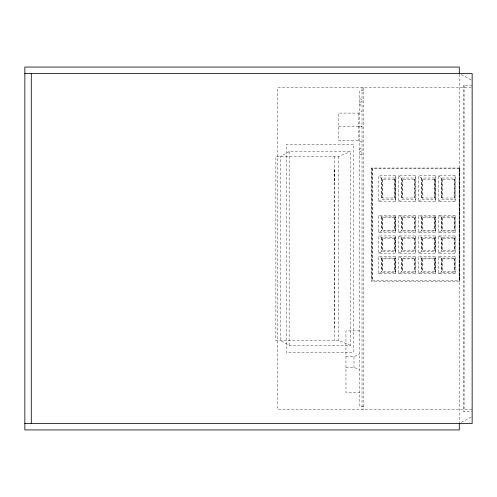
<?xml version="1.0" encoding="UTF-8"?>
<svg xmlns="http://www.w3.org/2000/svg" width="497" height="497" viewBox="0 0 497 497"><rect width="100%" height="100%" fill="white"/><g stroke="black" fill="none" stroke-linecap="round" stroke-linejoin="round"><path stroke-width="0.37" stroke-dasharray="2.48 1.86" d="M334.183 328.25L334.146 168.738L334.183 181.02M395.314 175.696L395.314 201.515L378.652 201.515L378.652 175.696L395.314 175.696L395.314 201.515M415.231 175.696L415.231 201.515L398.575 201.515L398.575 175.696L415.231 175.696L415.231 201.515M435.155 175.696L435.155 201.515L418.493 201.515L418.493 175.696L435.155 175.696L435.155 201.515M455.072 175.696L455.072 201.515L438.41 201.515L438.41 175.696L455.072 175.696L455.072 201.515M395.314 215.369L395.314 232.577L378.652 232.577L378.652 215.369L395.314 215.369L395.314 232.577M395.314 235.945L395.314 253.159L378.652 253.159L378.652 235.945L395.314 235.945L395.314 253.159M395.314 256.527L395.314 273.735L378.652 273.735L378.652 256.527L395.314 256.527L395.314 273.735M415.231 215.369L415.231 232.577L398.575 232.577L398.575 215.369L415.231 215.369L415.231 232.577M415.231 235.945L415.231 253.159L398.575 253.159L398.575 235.945L415.231 235.945L415.231 253.159M415.231 256.527L415.231 273.735L398.575 273.735L398.575 256.527L415.231 256.527L415.231 273.735M435.155 215.369L435.155 232.577L418.493 232.577L418.493 215.369L435.155 215.369L435.155 232.577M435.155 235.945L435.155 253.159L418.493 253.159L418.493 235.945L435.155 235.945L435.155 253.159M435.155 256.527L435.155 273.735L418.493 273.735L418.493 256.527L435.155 256.527L435.155 273.735M455.072 215.369L455.072 232.577L438.41 232.577L438.41 215.369L455.072 215.369L455.072 232.577M455.072 235.945L455.072 253.159L438.41 253.159L438.41 235.945L455.072 235.945L455.072 253.159M455.072 256.527L455.072 273.735L438.41 273.735L438.41 256.527L455.072 256.527L455.072 273.735M359.617 149.839L362.027 146.385M378.652 201.515L381.51 199.191L395.277 199.191L395.277 178.019L381.51 178.019L378.652 175.696M398.575 201.515L401.427 199.191L415.2 199.191M418.493 201.515L421.344 199.191L435.117 199.191L435.117 178.019L421.344 178.019L418.493 175.696M438.41 201.515L441.268 199.191L455.035 199.191M359.617 102.755L362.027 101.102M289.142 151.641L280.32 156.48L280.32 340.52L289.142 345.359L350.509 345.359L350.509 151.641L289.142 151.641L289.142 345.359M461.322 422.4L471.473 416.877M378.652 232.577L381.51 231.03L395.277 231.03L395.277 216.916L381.51 216.916L378.652 215.369M398.575 232.577L401.427 231.03L415.2 231.03M378.652 253.159L381.51 251.606L395.277 251.606L395.277 237.498L381.51 237.498L378.652 235.945M418.493 232.577L421.344 231.03L435.117 231.03L435.117 216.916L421.344 216.916L418.493 215.369M398.575 253.159L401.427 251.606L415.2 251.606M438.41 232.577L441.268 231.03L455.035 231.03M378.652 273.735L381.51 272.188L395.277 272.188L395.277 258.073L381.51 258.073L378.652 256.527M418.493 253.159L421.344 251.606L435.117 251.606L435.117 237.498L421.344 237.498L418.493 235.945M398.575 273.735L401.427 272.188L415.2 272.188M438.41 253.159L441.268 251.606L455.035 251.606M418.493 273.735L421.344 272.188L435.117 272.188L435.117 258.073L421.344 258.073L418.493 256.527M438.41 273.735L441.268 272.188L455.035 272.188M362.027 142.297L358.809 140.639L338.718 140.639L338.718 113.086L358.809 113.086L362.027 111.427M345.949 356.778L353.988 356.778L359.617 353.914M359.617 155.089L362.027 153.958M350.509 345.359L338.619 340.52L275.885 340.52L275.885 156.48L338.619 156.48L350.509 151.641M472.15 85.434L463.31 85.434L463.31 411.566L472.15 411.566M471.373 87.547L277.624 87.547L277.624 409.453L472.15 409.453M363.636 90.678L359.617 90.678L359.617 406.322L363.636 406.322M338.718 126.81L362.027 126.81L358.809 126.81M398.575 175.696L401.427 178.019L415.2 178.019M438.41 175.696L441.268 178.019L455.035 178.019M398.575 215.369L401.427 216.916L415.2 216.916M438.41 215.369L441.268 216.916L455.035 216.916M398.575 235.945L401.427 237.498L415.2 237.498M438.41 235.945L441.268 237.498L455.035 237.498M398.575 256.527L401.427 258.073L415.2 258.073M438.41 256.527L441.268 258.073L455.035 258.073M359.617 330.909L345.949 330.909L345.949 392.257L359.617 392.257M345.949 367.563L353.988 367.563L359.617 369.252M359.617 98.53L362.027 99.661M461.322 74.6L472.15 80.489M359.617 150.864L362.027 152.517M359.617 103.78L362.027 107.234M464.111 85.434L464.111 411.566M459.601 168.023L459.601 281.265M459.29 74.27L459.29 422.73M459.122 168.514L459.122 280.774M454.159 179.212L454.159 197.999M454.159 217.711L454.159 230.235M454.159 238.287L454.159 250.817M454.159 258.869L454.159 271.393M442.144 179.212L442.144 197.999M442.144 217.711L442.144 230.235M442.144 238.287L442.144 250.817M442.144 258.869L442.144 271.393M441.379 178.019L441.379 199.191M441.379 216.916L441.379 231.03M441.379 237.498L441.379 251.606M441.379 258.073L441.379 272.188M441.268 178.019L441.268 199.191M441.268 216.916L441.268 231.03M441.268 237.498L441.268 251.606M441.268 258.073L441.268 272.188M434.241 179.212L434.241 197.999M434.241 217.711L434.241 230.235M434.241 238.287L434.241 250.817M434.241 258.869L434.241 271.393M422.226 179.212L422.226 197.999M422.226 217.711L422.226 230.235M422.226 238.287L422.226 250.817M422.226 258.869L422.226 271.393M421.456 178.019L421.456 199.191M421.456 216.916L421.456 231.03M421.456 237.498L421.456 251.606M421.456 258.073L421.456 272.188M421.344 178.019L421.344 199.191M421.344 216.916L421.344 231.03M421.344 237.498L421.344 251.606M421.344 258.073L421.344 272.188M414.318 179.212L414.318 197.999M414.318 217.711L414.318 230.235M414.318 238.287L414.318 250.817M414.318 258.869L414.318 271.393M402.303 179.212L402.303 197.999M402.303 217.711L402.303 230.235M402.303 238.287L402.303 250.817M402.303 258.869L402.303 271.393M401.539 178.019L401.539 199.191M401.539 216.916L401.539 231.03M401.539 237.498L401.539 251.606M401.539 258.073L401.539 272.188M401.427 178.019L401.427 199.191M401.427 216.916L401.427 231.03M401.427 237.498L401.427 251.606M401.427 258.073L401.427 272.188M394.401 179.212L394.401 197.999M394.401 217.711L394.401 230.235M394.401 238.287L394.401 250.817M394.401 258.869L394.401 271.393M382.386 179.212L382.386 197.999M382.386 217.711L382.386 230.235M382.386 238.287L382.386 250.817M382.386 258.869L382.386 271.393M381.615 178.019L381.615 199.191M381.615 216.916L381.615 231.03M381.615 237.498L381.615 251.606M381.615 258.073L381.615 272.188M381.51 178.019L381.51 199.191M381.51 216.916L381.51 231.03M381.51 237.498L381.51 251.606M381.51 258.073L381.51 272.188M372.247 168.514L372.247 280.774M371.775 168.023L371.775 281.265M363.636 87.547L363.636 409.453M362.027 87.547L362.027 409.453M358.809 113.086L358.809 140.639M353.988 356.778L353.988 367.563M338.619 156.48L338.619 340.52M334.183 156.48L334.183 340.52M353.348 144.385L286.297 144.385L286.297 352.615L353.348 352.615L353.348 144.385M459.7 168.023L371.675 168.023L371.675 281.265L459.7 281.265L459.7 168.023M459.228 168.514L372.147 168.514L372.147 280.774L459.228 280.774L459.228 168.514M394.512 179.212L382.274 179.212L382.274 197.999L394.512 197.999L394.512 179.212M414.43 179.212L402.197 179.212L402.197 197.999L414.43 197.999L414.43 179.212M434.347 179.212L422.115 179.212L422.115 197.999L434.347 197.999L434.347 179.212M454.27 179.212L442.032 179.212L442.032 197.999L454.27 197.999L454.27 179.212M394.512 217.711L382.274 217.711L382.274 230.235L394.512 230.235L394.512 217.711M414.43 217.711L402.197 217.711L402.197 230.235L414.43 230.235L414.43 217.711M434.347 217.711L422.115 217.711L422.115 230.235L434.347 230.235L434.347 217.711M454.27 217.711L442.032 217.711L442.032 230.235L454.27 230.235L454.27 217.711M394.512 238.287L382.274 238.287L382.274 250.817L394.512 250.817L394.512 238.287M414.43 238.287L402.197 238.287L402.197 250.817L414.43 250.817L414.43 238.287M434.347 238.287L422.115 238.287L422.115 250.817L434.347 250.817L434.347 238.287M454.27 238.287L442.032 238.287L442.032 250.817L454.27 250.817L454.27 238.287M394.512 258.869L382.274 258.869L382.274 271.393L394.512 271.393L394.512 258.869M414.43 258.869L402.197 258.869L402.197 271.393L414.43 271.393L414.43 258.869M434.347 258.869L422.115 258.869L422.115 271.393L434.347 271.393L434.347 258.869M454.27 258.869L442.032 258.869L442.032 271.393L454.27 271.393L454.27 258.869"/><path stroke-width="0.75" d="M24.85 73.494L472.15 73.494L472.15 423.506L24.85 423.506M459.29 73.494L459.29 67.064L24.85 67.064L24.85 429.936L459.29 429.936L459.29 423.506M31.28 73.494L31.28 423.506"/></g></svg>
